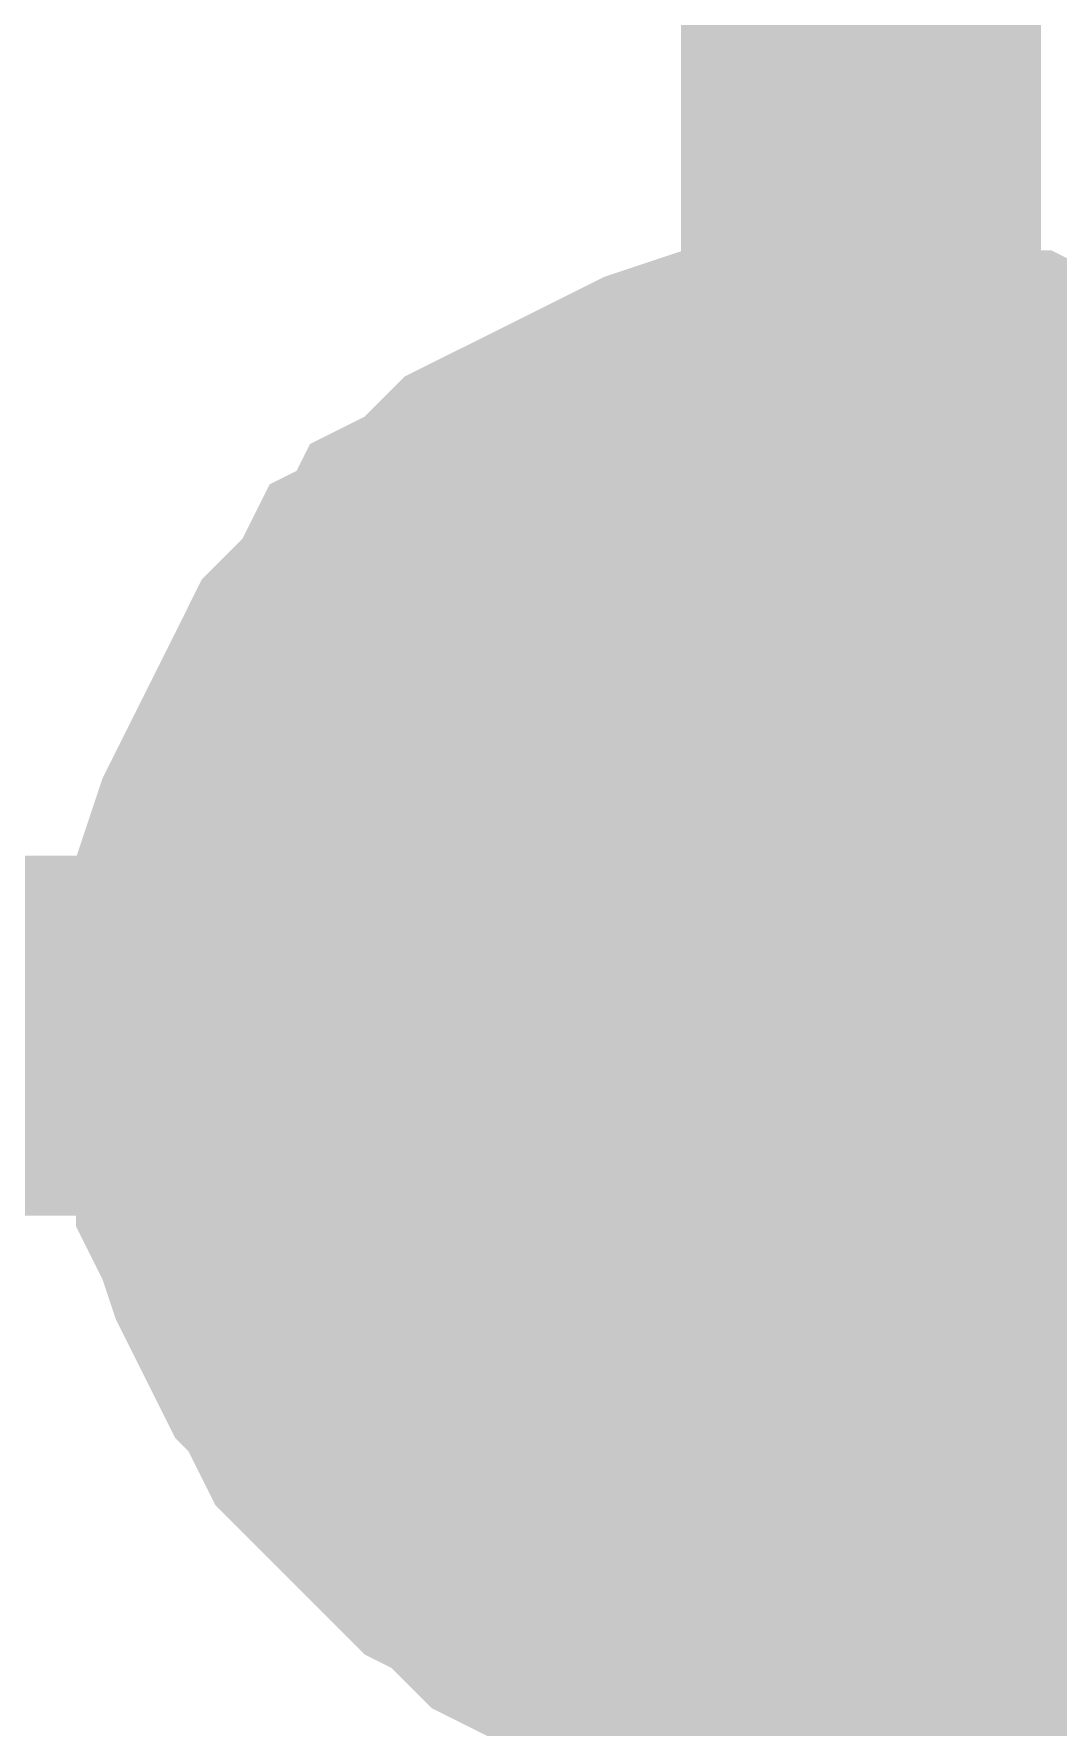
# Model space of a CAD drawing. Header units: inches. Extents: x 0 to 420, y 0 to 297.
# Drawn here: x 140.842 to 141.695, y 168.413 to 169.824 of the extents above; entities that cross this region are included whole.
import ezdxf

# ---------------------------------------------------------------- set-up
doc = ezdxf.new("R2010")
doc.units = ezdxf.units.IN
doc.layers.add('Sheet', color=255, linetype='Continuous')

msp = doc.modelspace()

# ---------------------------------------------------------------- linework, layer by layer
at = {"layer": 'Sheet'}
for points, const_width in [([(141.5305, 168.9893), (141.5305, 168.9893), (141.5305, 189.994), (141.5305, 196.4914)], 0.2997), ([(141.0154, 168.9893), (141.0154, 169.0117), (141.0154, 169.0453), (141.0266, 169.0677), (141.0266, 169.0901), (141.0266, 169.1126), (141.0378, 169.1462), (141.049, 169.1686), (141.0602, 169.191), (141.0714, 169.2134), (141.0826, 169.2358), (141.0938, 169.2582), (141.1049, 169.2806), (141.1161, 169.2918), (141.1385, 169.3142), (141.1497, 169.3366), (141.1721, 169.3478), (141.1833, 169.3702), (141.2057, 169.3814), (141.2281, 169.4038), (141.2393, 169.415), (141.2617, 169.4262), (141.2841, 169.4374), (141.3065, 169.4486), (141.3289, 169.4598), (141.3513, 169.471), (141.3737, 169.4822), (141.4073, 169.4934), (141.4297, 169.4934), (141.4521, 169.4934), (141.4745, 169.5046), (141.5081, 169.5046), (141.5305, 169.5046)], 0.2997), ([(141.0154, 168.9893), (141.0154, 169.0117), (141.0154, 169.0453), (141.0266, 169.0677), (141.0266, 169.0901), (141.0266, 169.1126), (141.0378, 169.1462), (141.049, 169.1686), (141.0602, 169.191), (141.0714, 169.2134), (141.0826, 169.2358), (141.0938, 169.2582), (141.1049, 169.2806), (141.1161, 169.2918), (141.1385, 169.3142), (141.1497, 169.3366), (141.1721, 169.3478), (141.1833, 169.3702), (141.2057, 169.3814), (141.2281, 169.4038), (141.2393, 169.415), (141.2617, 169.4262), (141.2841, 169.4374), (141.3065, 169.4486), (141.3289, 169.4598), (141.3513, 169.471), (141.3737, 169.4822), (141.4073, 169.4934), (141.4297, 169.4934), (141.4521, 169.4934), (141.4745, 169.5046), (141.5081, 169.5046), (141.5305, 169.5046)], 0.2997), ([(141.0154, 168.9893), (141.0154, 169.0117), (141.0154, 169.0453), (141.0266, 169.0677), (141.0266, 169.0901), (141.0266, 169.1126), (141.0378, 169.1462), (141.049, 169.1686), (141.0602, 169.191), (141.0714, 169.2134), (141.0826, 169.2358), (141.0938, 169.2582), (141.1049, 169.2806), (141.1161, 169.2918), (141.1385, 169.3142), (141.1497, 169.3366), (141.1721, 169.3478), (141.1833, 169.3702), (141.2057, 169.3814), (141.2281, 169.4038), (141.2393, 169.415), (141.2617, 169.4262), (141.2841, 169.4374), (141.3065, 169.4486), (141.3289, 169.4598), (141.3513, 169.471), (141.3737, 169.4822), (141.4073, 169.4934), (141.4297, 169.4934), (141.4521, 169.4934), (141.4745, 169.5046), (141.5081, 169.5046), (141.5305, 169.5046)], 0.2997), ([(141.0154, 168.9893), (141.0154, 169.0117), (141.0154, 169.0453), (141.0266, 169.0677), (141.0266, 169.0901), (141.0266, 169.1126), (141.0378, 169.1462), (141.049, 169.1686), (141.0602, 169.191), (141.0714, 169.2134), (141.0826, 169.2358), (141.0938, 169.2582), (141.1049, 169.2806), (141.1161, 169.2918), (141.1385, 169.3142), (141.1497, 169.3366), (141.1721, 169.3478), (141.1833, 169.3702), (141.2057, 169.3814), (141.2281, 169.4038), (141.2393, 169.415), (141.2617, 169.4262), (141.2841, 169.4374), (141.3065, 169.4486), (141.3289, 169.4598), (141.3513, 169.471), (141.3737, 169.4822), (141.4073, 169.4934), (141.4297, 169.4934), (141.4521, 169.4934), (141.4745, 169.5046), (141.5081, 169.5046), (141.5305, 169.5046)], 0.2997), ([(141.0154, 168.9893), (141.0154, 169.0117), (141.0154, 169.0453), (141.0266, 169.0677), (141.0266, 169.0901), (141.0266, 169.1126), (141.0378, 169.1462), (141.049, 169.1686), (141.0602, 169.191), (141.0714, 169.2134), (141.0826, 169.2358), (141.0938, 169.2582), (141.1049, 169.2806), (141.1161, 169.2918), (141.1385, 169.3142), (141.1497, 169.3366), (141.1721, 169.3478), (141.1833, 169.3702), (141.2057, 169.3814), (141.2281, 169.4038), (141.2393, 169.415), (141.2617, 169.4262), (141.2841, 169.4374), (141.3065, 169.4486), (141.3289, 169.4598), (141.3513, 169.471), (141.3737, 169.4822), (141.4073, 169.4934), (141.4297, 169.4934), (141.4521, 169.4934), (141.4745, 169.5046), (141.5081, 169.5046), (141.5305, 169.5046)], 0.2997), ([(141.0154, 168.9893), (141.0154, 169.0117), (141.0154, 169.0453), (141.0266, 169.0677), (141.0266, 169.0901), (141.0266, 169.1126), (141.0378, 169.1462), (141.049, 169.1686), (141.0602, 169.191), (141.0714, 169.2134), (141.0826, 169.2358), (141.0938, 169.2582), (141.1049, 169.2806), (141.1161, 169.2918), (141.1385, 169.3142), (141.1497, 169.3366), (141.1721, 169.3478), (141.1833, 169.3702), (141.2057, 169.3814), (141.2281, 169.4038), (141.2393, 169.415), (141.2617, 169.4262), (141.2841, 169.4374), (141.3065, 169.4486), (141.3289, 169.4598), (141.3513, 169.471), (141.3737, 169.4822), (141.4073, 169.4934), (141.4297, 169.4934), (141.4521, 169.4934), (141.4745, 169.5046), (141.5081, 169.5046), (141.5305, 169.5046)], 0.2997), ([(141.0154, 168.9893), (141.0154, 169.0117), (141.0154, 169.0453), (141.0266, 169.0677), (141.0266, 169.0901), (141.0266, 169.1126), (141.0378, 169.1462), (141.049, 169.1686), (141.0602, 169.191), (141.0714, 169.2134), (141.0826, 169.2358), (141.0938, 169.2582), (141.1049, 169.2806), (141.1161, 169.2918), (141.1385, 169.3142), (141.1497, 169.3366), (141.1721, 169.3478), (141.1833, 169.3702), (141.2057, 169.3814), (141.2281, 169.4038), (141.2393, 169.415), (141.2617, 169.4262), (141.2841, 169.4374), (141.3065, 169.4486), (141.3289, 169.4598), (141.3513, 169.471), (141.3737, 169.4822), (141.4073, 169.4934), (141.4297, 169.4934), (141.4521, 169.4934), (141.4745, 169.5046), (141.5081, 169.5046), (141.5305, 169.5046)], 0.2997), ([(141.0154, 168.9893), (141.0154, 169.0117), (141.0154, 169.0453), (141.0266, 169.0677), (141.0266, 169.0901), (141.0266, 169.1126), (141.0378, 169.1462), (141.049, 169.1686), (141.0602, 169.191), (141.0714, 169.2134), (141.0826, 169.2358), (141.0938, 169.2582), (141.1049, 169.2806), (141.1161, 169.2918), (141.1385, 169.3142), (141.1497, 169.3366), (141.1721, 169.3478), (141.1833, 169.3702), (141.2057, 169.3814), (141.2281, 169.4038), (141.2393, 169.415), (141.2617, 169.4262), (141.2841, 169.4374), (141.3065, 169.4486), (141.3289, 169.4598), (141.3513, 169.471), (141.3737, 169.4822), (141.4073, 169.4934), (141.4297, 169.4934), (141.4521, 169.4934), (141.4745, 169.5046), (141.5081, 169.5046), (141.5305, 169.5046)], 0.2997), ([(141.0154, 168.9893), (141.0154, 169.0117), (141.0154, 169.0453), (141.0266, 169.0677), (141.0266, 169.0901), (141.0266, 169.1126), (141.0378, 169.1462), (141.049, 169.1686), (141.0602, 169.191), (141.0714, 169.2134), (141.0826, 169.2358), (141.0938, 169.2582), (141.1049, 169.2806), (141.1161, 169.2918), (141.1385, 169.3142), (141.1497, 169.3366), (141.1721, 169.3478), (141.1833, 169.3702), (141.2057, 169.3814), (141.2281, 169.4038), (141.2393, 169.415), (141.2617, 169.4262), (141.2841, 169.4374), (141.3065, 169.4486), (141.3289, 169.4598), (141.3513, 169.471), (141.3737, 169.4822), (141.4073, 169.4934), (141.4297, 169.4934), (141.4521, 169.4934), (141.4745, 169.5046), (141.5081, 169.5046), (141.5305, 169.5046)], 0.2997), ([(141.0154, 168.9893), (141.0154, 169.0117), (141.0154, 169.0453), (141.0266, 169.0677), (141.0266, 169.0901), (141.0266, 169.1126), (141.0378, 169.1462), (141.049, 169.1686), (141.0602, 169.191), (141.0714, 169.2134), (141.0826, 169.2358), (141.0938, 169.2582), (141.1049, 169.2806), (141.1161, 169.2918), (141.1385, 169.3142), (141.1497, 169.3366), (141.1721, 169.3478), (141.1833, 169.3702), (141.2057, 169.3814), (141.2281, 169.4038), (141.2393, 169.415), (141.2617, 169.4262), (141.2841, 169.4374), (141.3065, 169.4486), (141.3289, 169.4598), (141.3513, 169.471), (141.3737, 169.4822), (141.4073, 169.4934), (141.4297, 169.4934), (141.4521, 169.4934), (141.4745, 169.5046), (141.5081, 169.5046), (141.5305, 169.5046)], 0.2997), ([(141.0154, 168.9893), (141.0154, 169.0117), (141.0154, 169.0453), (141.0266, 169.0677), (141.0266, 169.0901), (141.0266, 169.1126), (141.0378, 169.1462), (141.049, 169.1686), (141.0602, 169.191), (141.0714, 169.2134), (141.0826, 169.2358), (141.0938, 169.2582), (141.1049, 169.2806), (141.1161, 169.2918), (141.1385, 169.3142), (141.1497, 169.3366), (141.1721, 169.3478), (141.1833, 169.3702), (141.2057, 169.3814), (141.2281, 169.4038), (141.2393, 169.415), (141.2617, 169.4262), (141.2841, 169.4374), (141.3065, 169.4486), (141.3289, 169.4598), (141.3513, 169.471), (141.3737, 169.4822), (141.4073, 169.4934), (141.4297, 169.4934), (141.4521, 169.4934), (141.4745, 169.5046), (141.5081, 169.5046), (141.5305, 169.5046)], 0.2997), ([(141.5305, 169.5046), (141.5305, 169.5046)], 0.2997), ([(141.5305, 169.5046), (141.5529, 169.5046), (141.5865, 169.5046), (141.6089, 169.4934), (141.6313, 169.4934), (141.6537, 169.4934), (141.6761, 169.4822), (141.7097, 169.471), (141.7321, 169.4598), (141.7545, 169.4486), (141.7769, 169.4374), (141.7881, 169.4262), (141.8105, 169.415), (141.8329, 169.4038), (141.8553, 169.3814)], 0.2997), ([(141.5305, 169.5046), (141.5305, 169.5046)], 0.2997), ([(141.5305, 169.5046), (141.5529, 169.5046), (141.5865, 169.5046), (141.6089, 169.4934), (141.6313, 169.4934), (141.6537, 169.4934), (141.6761, 169.4822), (141.7097, 169.471), (141.7321, 169.4598), (141.7545, 169.4486), (141.7769, 169.4374), (141.7881, 169.4262), (141.8105, 169.415), (141.8329, 169.4038), (141.8553, 169.3814)], 0.2997), ([(141.5305, 169.5046), (141.5305, 169.5046)], 0.2997), ([(141.5305, 169.5046), (141.5529, 169.5046), (141.5865, 169.5046), (141.6089, 169.4934), (141.6313, 169.4934), (141.6537, 169.4934), (141.6761, 169.4822), (141.7097, 169.471), (141.7321, 169.4598), (141.7545, 169.4486), (141.7769, 169.4374), (141.7881, 169.4262), (141.8105, 169.415), (141.8329, 169.4038), (141.8553, 169.3814)], 0.2997), ([(141.5305, 169.5046), (141.5305, 169.5046)], 0.2997), ([(141.5305, 169.5046), (141.5529, 169.5046), (141.5865, 169.5046), (141.6089, 169.4934), (141.6313, 169.4934), (141.6537, 169.4934), (141.6761, 169.4822), (141.7097, 169.471), (141.7321, 169.4598), (141.7545, 169.4486), (141.7769, 169.4374), (141.7881, 169.4262), (141.8105, 169.415), (141.8329, 169.4038), (141.8553, 169.3814)], 0.2997), ([(141.5305, 169.5046), (141.5305, 169.5046)], 0.2997), ([(141.5305, 169.5046), (141.5529, 169.5046), (141.5865, 169.5046), (141.6089, 169.4934), (141.6313, 169.4934), (141.6537, 169.4934), (141.6761, 169.4822), (141.7097, 169.471), (141.7321, 169.4598), (141.7545, 169.4486), (141.7769, 169.4374), (141.7881, 169.4262), (141.8105, 169.415), (141.8329, 169.4038), (141.8553, 169.3814)], 0.2997), ([(141.5305, 169.5046), (141.5305, 169.5046)], 0.2997), ([(141.5305, 169.5046), (141.5529, 169.5046), (141.5865, 169.5046), (141.6089, 169.4934), (141.6313, 169.4934), (141.6537, 169.4934), (141.6761, 169.4822), (141.7097, 169.471), (141.7321, 169.4598), (141.7545, 169.4486), (141.7769, 169.4374), (141.7881, 169.4262), (141.8105, 169.415), (141.8329, 169.4038), (141.8553, 169.3814)], 0.2997), ([(141.5305, 169.5046), (141.5305, 169.5046)], 0.2997), ([(141.5305, 169.5046), (141.5529, 169.5046), (141.5865, 169.5046), (141.6089, 169.4934), (141.6313, 169.4934), (141.6537, 169.4934), (141.6761, 169.4822), (141.7097, 169.471), (141.7321, 169.4598), (141.7545, 169.4486), (141.7769, 169.4374), (141.7881, 169.4262), (141.8105, 169.415), (141.8329, 169.4038), (141.8553, 169.3814)], 0.2997), ([(141.5305, 169.5046), (141.5305, 169.5046)], 0.2997), ([(141.5305, 169.5046), (141.5529, 169.5046), (141.5865, 169.5046), (141.6089, 169.4934), (141.6313, 169.4934), (141.6537, 169.4934), (141.6761, 169.4822), (141.7097, 169.471), (141.7321, 169.4598), (141.7545, 169.4486), (141.7769, 169.4374), (141.7881, 169.4262), (141.8105, 169.415), (141.8329, 169.4038), (141.8553, 169.3814)], 0.2997), ([(141.5305, 169.5046), (141.5305, 169.5046)], 0.2997), ([(141.5305, 169.5046), (141.5529, 169.5046), (141.5865, 169.5046), (141.6089, 169.4934), (141.6313, 169.4934), (141.6537, 169.4934), (141.6761, 169.4822), (141.7097, 169.471), (141.7321, 169.4598), (141.7545, 169.4486), (141.7769, 169.4374), (141.7881, 169.4262), (141.8105, 169.415), (141.8329, 169.4038), (141.8553, 169.3814)], 0.2997), ([(141.5305, 169.5046), (141.5305, 169.5046)], 0.2997), ([(141.5305, 169.5046), (141.5529, 169.5046), (141.5865, 169.5046), (141.6089, 169.4934), (141.6313, 169.4934), (141.6537, 169.4934), (141.6761, 169.4822), (141.7097, 169.471), (141.7321, 169.4598), (141.7545, 169.4486), (141.7769, 169.4374), (141.7881, 169.4262), (141.8105, 169.415), (141.8329, 169.4038), (141.8553, 169.3814)], 0.2997), ([(141.5305, 169.5046), (141.5305, 169.5046)], 0.2997), ([(141.5305, 169.5046), (141.5529, 169.5046), (141.5865, 169.5046), (141.6089, 169.4934), (141.6313, 169.4934), (141.6537, 169.4934), (141.6761, 169.4822), (141.7097, 169.471), (141.7321, 169.4598), (141.7545, 169.4486), (141.7769, 169.4374), (141.7881, 169.4262), (141.8105, 169.415), (141.8329, 169.4038), (141.8553, 169.3814)], 0.2997), ([(141.0154, 168.9893), (141.0154, 169.0117), (141.0154, 169.0453), (141.0266, 169.0677), (141.0266, 169.0901), (141.0266, 169.1126), (141.0378, 169.1462), (141.049, 169.1686), (141.0602, 169.191), (141.0714, 169.2134), (141.0826, 169.2358), (141.0938, 169.2582), (141.1049, 169.2806), (141.1161, 169.2918), (141.1385, 169.3142), (141.1497, 169.3366), (141.1721, 169.3478), (141.1833, 169.3702), (141.2057, 169.3814), (141.2281, 169.4038), (141.2393, 169.415), (141.2617, 169.4262), (141.2841, 169.4374), (141.3065, 169.4486), (141.3289, 169.4598), (141.3513, 169.471), (141.3737, 169.4822), (141.4073, 169.4934), (141.4297, 169.4934), (141.4521, 169.4934), (141.4745, 169.5046), (141.5081, 169.5046), (141.5305, 169.5046)], 0.0991), ([(141.0154, 168.9893), (141.0154, 169.0117), (141.0154, 169.0453), (141.0266, 169.0677), (141.0266, 169.0901), (141.0266, 169.1126), (141.0378, 169.1462), (141.049, 169.1686), (141.0602, 169.191), (141.0714, 169.2134), (141.0826, 169.2358), (141.0938, 169.2582), (141.1049, 169.2806), (141.1161, 169.2918), (141.1385, 169.3142), (141.1497, 169.3366), (141.1721, 169.3478), (141.1833, 169.3702), (141.2057, 169.3814), (141.2281, 169.4038), (141.2393, 169.415), (141.2617, 169.4262), (141.2841, 169.4374), (141.3065, 169.4486), (141.3289, 169.4598), (141.3513, 169.471), (141.3737, 169.4822), (141.4073, 169.4934), (141.4297, 169.4934), (141.4521, 169.4934), (141.4745, 169.5046), (141.5081, 169.5046), (141.5305, 169.5046)], 0.0991), ([(141.0154, 168.9893), (141.0154, 169.0117), (141.0154, 169.0453), (141.0266, 169.0677), (141.0266, 169.0901), (141.0266, 169.1126), (141.0378, 169.1462), (141.049, 169.1686), (141.0602, 169.191), (141.0714, 169.2134), (141.0826, 169.2358), (141.0938, 169.2582), (141.1049, 169.2806), (141.1161, 169.2918), (141.1385, 169.3142), (141.1497, 169.3366), (141.1721, 169.3478), (141.1833, 169.3702), (141.2057, 169.3814), (141.2281, 169.4038), (141.2393, 169.415), (141.2617, 169.4262), (141.2841, 169.4374), (141.3065, 169.4486), (141.3289, 169.4598), (141.3513, 169.471), (141.3737, 169.4822), (141.4073, 169.4934), (141.4297, 169.4934), (141.4521, 169.4934), (141.4745, 169.5046), (141.5081, 169.5046), (141.5305, 169.5046)], 0.0991), ([(141.0154, 168.9893), (141.0154, 169.0117), (141.0154, 169.0453), (141.0266, 169.0677), (141.0266, 169.0901), (141.0266, 169.1126), (141.0378, 169.1462), (141.049, 169.1686), (141.0602, 169.191), (141.0714, 169.2134), (141.0826, 169.2358), (141.0938, 169.2582), (141.1049, 169.2806), (141.1161, 169.2918), (141.1385, 169.3142), (141.1497, 169.3366), (141.1721, 169.3478), (141.1833, 169.3702), (141.2057, 169.3814), (141.2281, 169.4038), (141.2393, 169.415), (141.2617, 169.4262), (141.2841, 169.4374), (141.3065, 169.4486), (141.3289, 169.4598), (141.3513, 169.471), (141.3737, 169.4822), (141.4073, 169.4934), (141.4297, 169.4934), (141.4521, 169.4934), (141.4745, 169.5046), (141.5081, 169.5046), (141.5305, 169.5046)], 0.0991), ([(141.0154, 168.9893), (141.0154, 169.0117), (141.0154, 169.0453), (141.0266, 169.0677), (141.0266, 169.0901), (141.0266, 169.1126), (141.0378, 169.1462), (141.049, 169.1686), (141.0602, 169.191), (141.0714, 169.2134), (141.0826, 169.2358), (141.0938, 169.2582), (141.1049, 169.2806), (141.1161, 169.2918), (141.1385, 169.3142), (141.1497, 169.3366), (141.1721, 169.3478), (141.1833, 169.3702), (141.2057, 169.3814), (141.2281, 169.4038), (141.2393, 169.415), (141.2617, 169.4262), (141.2841, 169.4374), (141.3065, 169.4486), (141.3289, 169.4598), (141.3513, 169.471), (141.3737, 169.4822), (141.4073, 169.4934), (141.4297, 169.4934), (141.4521, 169.4934), (141.4745, 169.5046), (141.5081, 169.5046), (141.5305, 169.5046)], 0.0991), ([(141.0154, 168.9893), (141.0154, 169.0117), (141.0154, 169.0453), (141.0266, 169.0677), (141.0266, 169.0901), (141.0266, 169.1126), (141.0378, 169.1462), (141.049, 169.1686), (141.0602, 169.191), (141.0714, 169.2134), (141.0826, 169.2358), (141.0938, 169.2582), (141.1049, 169.2806), (141.1161, 169.2918), (141.1385, 169.3142), (141.1497, 169.3366), (141.1721, 169.3478), (141.1833, 169.3702), (141.2057, 169.3814), (141.2281, 169.4038), (141.2393, 169.415), (141.2617, 169.4262), (141.2841, 169.4374), (141.3065, 169.4486), (141.3289, 169.4598), (141.3513, 169.471), (141.3737, 169.4822), (141.4073, 169.4934), (141.4297, 169.4934), (141.4521, 169.4934), (141.4745, 169.5046), (141.5081, 169.5046), (141.5305, 169.5046)], 0.0991), ([(141.0154, 168.9893), (141.0154, 169.0117), (141.0154, 169.0453), (141.0266, 169.0677), (141.0266, 169.0901), (141.0266, 169.1126), (141.0378, 169.1462), (141.049, 169.1686), (141.0602, 169.191), (141.0714, 169.2134), (141.0826, 169.2358), (141.0938, 169.2582), (141.1049, 169.2806), (141.1161, 169.2918), (141.1385, 169.3142), (141.1497, 169.3366), (141.1721, 169.3478), (141.1833, 169.3702), (141.2057, 169.3814), (141.2281, 169.4038), (141.2393, 169.415), (141.2617, 169.4262), (141.2841, 169.4374), (141.3065, 169.4486), (141.3289, 169.4598), (141.3513, 169.471), (141.3737, 169.4822), (141.4073, 169.4934), (141.4297, 169.4934), (141.4521, 169.4934), (141.4745, 169.5046), (141.5081, 169.5046), (141.5305, 169.5046)], 0.0991), ([(141.0154, 168.9893), (141.0154, 169.0117), (141.0154, 169.0453), (141.0266, 169.0677), (141.0266, 169.0901), (141.0266, 169.1126), (141.0378, 169.1462), (141.049, 169.1686), (141.0602, 169.191), (141.0714, 169.2134), (141.0826, 169.2358), (141.0938, 169.2582), (141.1049, 169.2806), (141.1161, 169.2918), (141.1385, 169.3142), (141.1497, 169.3366), (141.1721, 169.3478), (141.1833, 169.3702), (141.2057, 169.3814), (141.2281, 169.4038), (141.2393, 169.415), (141.2617, 169.4262), (141.2841, 169.4374), (141.3065, 169.4486), (141.3289, 169.4598), (141.3513, 169.471), (141.3737, 169.4822), (141.4073, 169.4934), (141.4297, 169.4934), (141.4521, 169.4934), (141.4745, 169.5046), (141.5081, 169.5046), (141.5305, 169.5046)], 0.0991), ([(141.0154, 168.9893), (141.0154, 169.0117), (141.0154, 169.0453), (141.0266, 169.0677), (141.0266, 169.0901), (141.0266, 169.1126), (141.0378, 169.1462), (141.049, 169.1686), (141.0602, 169.191), (141.0714, 169.2134), (141.0826, 169.2358), (141.0938, 169.2582), (141.1049, 169.2806), (141.1161, 169.2918), (141.1385, 169.3142), (141.1497, 169.3366), (141.1721, 169.3478), (141.1833, 169.3702), (141.2057, 169.3814), (141.2281, 169.4038), (141.2393, 169.415), (141.2617, 169.4262), (141.2841, 169.4374), (141.3065, 169.4486), (141.3289, 169.4598), (141.3513, 169.471), (141.3737, 169.4822), (141.4073, 169.4934), (141.4297, 169.4934), (141.4521, 169.4934), (141.4745, 169.5046), (141.5081, 169.5046), (141.5305, 169.5046)], 0.0991), ([(141.0154, 168.9893), (141.0154, 169.0117), (141.0154, 169.0453), (141.0266, 169.0677), (141.0266, 169.0901), (141.0266, 169.1126), (141.0378, 169.1462), (141.049, 169.1686), (141.0602, 169.191), (141.0714, 169.2134), (141.0826, 169.2358), (141.0938, 169.2582), (141.1049, 169.2806), (141.1161, 169.2918), (141.1385, 169.3142), (141.1497, 169.3366), (141.1721, 169.3478), (141.1833, 169.3702), (141.2057, 169.3814), (141.2281, 169.4038), (141.2393, 169.415), (141.2617, 169.4262), (141.2841, 169.4374), (141.3065, 169.4486), (141.3289, 169.4598), (141.3513, 169.471), (141.3737, 169.4822), (141.4073, 169.4934), (141.4297, 169.4934), (141.4521, 169.4934), (141.4745, 169.5046), (141.5081, 169.5046), (141.5305, 169.5046)], 0.0991), ([(141.0154, 168.9893), (141.0154, 169.0117), (141.0154, 169.0453), (141.0266, 169.0677), (141.0266, 169.0901), (141.0266, 169.1126), (141.0378, 169.1462), (141.049, 169.1686), (141.0602, 169.191), (141.0714, 169.2134), (141.0826, 169.2358), (141.0938, 169.2582), (141.1049, 169.2806), (141.1161, 169.2918), (141.1385, 169.3142), (141.1497, 169.3366), (141.1721, 169.3478), (141.1833, 169.3702), (141.2057, 169.3814), (141.2281, 169.4038), (141.2393, 169.415), (141.2617, 169.4262), (141.2841, 169.4374), (141.3065, 169.4486), (141.3289, 169.4598), (141.3513, 169.471), (141.3737, 169.4822), (141.4073, 169.4934), (141.4297, 169.4934), (141.4521, 169.4934), (141.4745, 169.5046), (141.5081, 169.5046), (141.5305, 169.5046)], 0.0991), ([(141.5305, 169.5046), (141.5305, 169.5046)], 0.0991), ([(141.5305, 169.5046), (141.5529, 169.5046), (141.5865, 169.5046), (141.6089, 169.4934), (141.6313, 169.4934), (141.6537, 169.4934), (141.6761, 169.4822), (141.7097, 169.471), (141.7321, 169.4598), (141.7545, 169.4486)], 0.0991), ([(141.5305, 169.5046), (141.5305, 169.5046)], 0.0991), ([(141.5305, 169.5046), (141.5529, 169.5046), (141.5865, 169.5046), (141.6089, 169.4934), (141.6313, 169.4934), (141.6537, 169.4934), (141.6761, 169.4822), (141.7097, 169.471), (141.7321, 169.4598), (141.7545, 169.4486)], 0.0991), ([(141.5305, 169.5046), (141.5305, 169.5046)], 0.0991), ([(141.5305, 169.5046), (141.5529, 169.5046), (141.5865, 169.5046), (141.6089, 169.4934), (141.6313, 169.4934), (141.6537, 169.4934), (141.6761, 169.4822), (141.7097, 169.471), (141.7321, 169.4598), (141.7545, 169.4486)], 0.0991), ([(141.5305, 169.5046), (141.5305, 169.5046)], 0.0991), ([(141.5305, 169.5046), (141.5529, 169.5046), (141.5865, 169.5046), (141.6089, 169.4934), (141.6313, 169.4934), (141.6537, 169.4934), (141.6761, 169.4822), (141.7097, 169.471), (141.7321, 169.4598), (141.7545, 169.4486)], 0.0991), ([(141.5305, 169.5046), (141.5305, 169.5046)], 0.0991), ([(141.5305, 169.5046), (141.5529, 169.5046), (141.5865, 169.5046), (141.6089, 169.4934), (141.6313, 169.4934), (141.6537, 169.4934), (141.6761, 169.4822), (141.7097, 169.471), (141.7321, 169.4598), (141.7545, 169.4486)], 0.0991), ([(141.5305, 169.5046), (141.5305, 169.5046)], 0.0991), ([(141.5305, 169.5046), (141.5529, 169.5046), (141.5865, 169.5046), (141.6089, 169.4934), (141.6313, 169.4934), (141.6537, 169.4934), (141.6761, 169.4822), (141.7097, 169.471), (141.7321, 169.4598), (141.7545, 169.4486)], 0.0991), ([(141.5305, 169.5046), (141.5305, 169.5046)], 0.0991), ([(141.5305, 169.5046), (141.5529, 169.5046), (141.5865, 169.5046), (141.6089, 169.4934), (141.6313, 169.4934), (141.6537, 169.4934), (141.6761, 169.4822), (141.7097, 169.471), (141.7321, 169.4598), (141.7545, 169.4486)], 0.0991), ([(141.5305, 169.5046), (141.5305, 169.5046)], 0.0991), ([(141.5305, 169.5046), (141.5529, 169.5046), (141.5865, 169.5046), (141.6089, 169.4934), (141.6313, 169.4934), (141.6537, 169.4934), (141.6761, 169.4822), (141.7097, 169.471), (141.7321, 169.4598), (141.7545, 169.4486)], 0.0991), ([(141.5305, 169.5046), (141.5305, 169.5046)], 0.0991), ([(141.5305, 169.5046), (141.5529, 169.5046), (141.5865, 169.5046), (141.6089, 169.4934), (141.6313, 169.4934), (141.6537, 169.4934), (141.6761, 169.4822), (141.7097, 169.471), (141.7321, 169.4598), (141.7545, 169.4486)], 0.0991), ([(141.5305, 169.5046), (141.5305, 169.5046)], 0.0991), ([(141.5305, 169.5046), (141.5529, 169.5046), (141.5865, 169.5046), (141.6089, 169.4934), (141.6313, 169.4934), (141.6537, 169.4934), (141.6761, 169.4822), (141.7097, 169.471), (141.7321, 169.4598), (141.7545, 169.4486)], 0.0991), ([(141.5305, 169.5046), (141.5305, 169.5046)], 0.0991), ([(141.5305, 169.5046), (141.5529, 169.5046), (141.5865, 169.5046), (141.6089, 169.4934), (141.6313, 169.4934), (141.6537, 169.4934), (141.6761, 169.4822), (141.7097, 169.471), (141.7321, 169.4598), (141.7545, 169.4486)], 0.0991), ([(136.5246, 168.9893), (141.5305, 168.9893)], 0.2997), ([(141.5305, 168.4852), (141.5081, 168.4852), (141.4745, 168.4852), (141.4521, 168.4964), (141.4297, 168.4964), (141.4073, 168.4964), (141.3737, 168.5076), (141.3513, 168.5188), (141.3289, 168.53), (141.3065, 168.53), (141.2841, 168.5412), (141.2617, 168.5524), (141.2393, 168.5748), (141.2281, 168.586), (141.2057, 168.5972), (141.1833, 168.6196), (141.1721, 168.6308), (141.1497, 168.6533), (141.1385, 168.6645), (141.1161, 168.6869), (141.1049, 168.7093), (141.0938, 168.7317), (141.0826, 168.7429), (141.0714, 168.7653), (141.0602, 168.7877), (141.049, 168.8101), (141.0378, 168.8437), (141.0266, 168.8661), (141.0266, 168.8885), (141.0266, 168.9109), (141.0154, 168.9333), (141.0154, 168.9669), (141.0154, 168.9893)], 0.2997), ([(141.0154, 168.9893), (141.0154, 168.9893)], 0.2997), ([(141.5305, 168.4852), (141.5081, 168.4852), (141.4745, 168.4852), (141.4521, 168.4964), (141.4297, 168.4964), (141.4073, 168.4964), (141.3737, 168.5076), (141.3513, 168.5188), (141.3289, 168.53), (141.3065, 168.53), (141.2841, 168.5412), (141.2617, 168.5524), (141.2393, 168.5748), (141.2281, 168.586), (141.2057, 168.5972), (141.1833, 168.6196), (141.1721, 168.6308), (141.1497, 168.6533), (141.1385, 168.6645), (141.1161, 168.6869), (141.1049, 168.7093), (141.0938, 168.7317), (141.0826, 168.7429), (141.0714, 168.7653), (141.0602, 168.7877), (141.049, 168.8101), (141.0378, 168.8437), (141.0266, 168.8661), (141.0266, 168.8885), (141.0266, 168.9109), (141.0154, 168.9333), (141.0154, 168.9669), (141.0154, 168.9893)], 0.2997), ([(141.0154, 168.9893), (141.0154, 168.9893)], 0.2997), ([(141.5305, 168.4852), (141.5081, 168.4852), (141.4745, 168.4852), (141.4521, 168.4964), (141.4297, 168.4964), (141.4073, 168.4964), (141.3737, 168.5076), (141.3513, 168.5188), (141.3289, 168.53), (141.3065, 168.53), (141.2841, 168.5412), (141.2617, 168.5524), (141.2393, 168.5748), (141.2281, 168.586), (141.2057, 168.5972), (141.1833, 168.6196), (141.1721, 168.6308), (141.1497, 168.6533), (141.1385, 168.6645), (141.1161, 168.6869), (141.1049, 168.7093), (141.0938, 168.7317), (141.0826, 168.7429), (141.0714, 168.7653), (141.0602, 168.7877), (141.049, 168.8101), (141.0378, 168.8437), (141.0266, 168.8661), (141.0266, 168.8885), (141.0266, 168.9109), (141.0154, 168.9333), (141.0154, 168.9669), (141.0154, 168.9893)], 0.2997), ([(141.0154, 168.9893), (141.0154, 168.9893)], 0.2997), ([(141.5305, 168.4852), (141.5081, 168.4852), (141.4745, 168.4852), (141.4521, 168.4964), (141.4297, 168.4964), (141.4073, 168.4964), (141.3737, 168.5076), (141.3513, 168.5188), (141.3289, 168.53), (141.3065, 168.53), (141.2841, 168.5412), (141.2617, 168.5524), (141.2393, 168.5748), (141.2281, 168.586), (141.2057, 168.5972), (141.1833, 168.6196), (141.1721, 168.6308), (141.1497, 168.6533), (141.1385, 168.6645), (141.1161, 168.6869), (141.1049, 168.7093), (141.0938, 168.7317), (141.0826, 168.7429), (141.0714, 168.7653), (141.0602, 168.7877), (141.049, 168.8101), (141.0378, 168.8437), (141.0266, 168.8661), (141.0266, 168.8885), (141.0266, 168.9109), (141.0154, 168.9333), (141.0154, 168.9669), (141.0154, 168.9893)], 0.2997), ([(141.0154, 168.9893), (141.0154, 168.9893)], 0.2997), ([(141.5305, 168.4852), (141.5081, 168.4852), (141.4745, 168.4852), (141.4521, 168.4964), (141.4297, 168.4964), (141.4073, 168.4964), (141.3737, 168.5076), (141.3513, 168.5188), (141.3289, 168.53), (141.3065, 168.53), (141.2841, 168.5412), (141.2617, 168.5524), (141.2393, 168.5748), (141.2281, 168.586), (141.2057, 168.5972), (141.1833, 168.6196), (141.1721, 168.6308), (141.1497, 168.6533), (141.1385, 168.6645), (141.1161, 168.6869), (141.1049, 168.7093), (141.0938, 168.7317), (141.0826, 168.7429), (141.0714, 168.7653), (141.0602, 168.7877), (141.049, 168.8101), (141.0378, 168.8437), (141.0266, 168.8661), (141.0266, 168.8885), (141.0266, 168.9109), (141.0154, 168.9333), (141.0154, 168.9669), (141.0154, 168.9893)], 0.2997), ([(141.0154, 168.9893), (141.0154, 168.9893)], 0.2997), ([(141.5305, 168.4852), (141.5081, 168.4852), (141.4745, 168.4852), (141.4521, 168.4964), (141.4297, 168.4964), (141.4073, 168.4964), (141.3737, 168.5076), (141.3513, 168.5188), (141.3289, 168.53), (141.3065, 168.53), (141.2841, 168.5412), (141.2617, 168.5524), (141.2393, 168.5748), (141.2281, 168.586), (141.2057, 168.5972), (141.1833, 168.6196), (141.1721, 168.6308), (141.1497, 168.6533), (141.1385, 168.6645), (141.1161, 168.6869), (141.1049, 168.7093), (141.0938, 168.7317), (141.0826, 168.7429), (141.0714, 168.7653), (141.0602, 168.7877), (141.049, 168.8101), (141.0378, 168.8437), (141.0266, 168.8661), (141.0266, 168.8885), (141.0266, 168.9109), (141.0154, 168.9333), (141.0154, 168.9669), (141.0154, 168.9893)], 0.2997), ([(141.0154, 168.9893), (141.0154, 168.9893)], 0.2997), ([(141.5305, 168.4852), (141.5081, 168.4852), (141.4745, 168.4852), (141.4521, 168.4964), (141.4297, 168.4964), (141.4073, 168.4964), (141.3737, 168.5076), (141.3513, 168.5188), (141.3289, 168.53), (141.3065, 168.53), (141.2841, 168.5412), (141.2617, 168.5524), (141.2393, 168.5748), (141.2281, 168.586), (141.2057, 168.5972), (141.1833, 168.6196), (141.1721, 168.6308), (141.1497, 168.6533), (141.1385, 168.6645), (141.1161, 168.6869), (141.1049, 168.7093), (141.0938, 168.7317), (141.0826, 168.7429), (141.0714, 168.7653), (141.0602, 168.7877), (141.049, 168.8101), (141.0378, 168.8437), (141.0266, 168.8661), (141.0266, 168.8885), (141.0266, 168.9109), (141.0154, 168.9333), (141.0154, 168.9669), (141.0154, 168.9893)], 0.2997), ([(141.0154, 168.9893), (141.0154, 168.9893)], 0.2997), ([(141.5305, 168.4852), (141.5081, 168.4852), (141.4745, 168.4852), (141.4521, 168.4964), (141.4297, 168.4964), (141.4073, 168.4964), (141.3737, 168.5076), (141.3513, 168.5188), (141.3289, 168.53), (141.3065, 168.53), (141.2841, 168.5412), (141.2617, 168.5524), (141.2393, 168.5748), (141.2281, 168.586), (141.2057, 168.5972), (141.1833, 168.6196), (141.1721, 168.6308), (141.1497, 168.6533), (141.1385, 168.6645), (141.1161, 168.6869), (141.1049, 168.7093), (141.0938, 168.7317), (141.0826, 168.7429), (141.0714, 168.7653), (141.0602, 168.7877), (141.049, 168.8101), (141.0378, 168.8437), (141.0266, 168.8661), (141.0266, 168.8885), (141.0266, 168.9109), (141.0154, 168.9333), (141.0154, 168.9669), (141.0154, 168.9893)], 0.2997), ([(141.0154, 168.9893), (141.0154, 168.9893)], 0.2997), ([(141.5305, 168.4852), (141.5081, 168.4852), (141.4745, 168.4852), (141.4521, 168.4964), (141.4297, 168.4964), (141.4073, 168.4964), (141.3737, 168.5076), (141.3513, 168.5188), (141.3289, 168.53), (141.3065, 168.53), (141.2841, 168.5412), (141.2617, 168.5524), (141.2393, 168.5748), (141.2281, 168.586), (141.2057, 168.5972), (141.1833, 168.6196), (141.1721, 168.6308), (141.1497, 168.6533), (141.1385, 168.6645), (141.1161, 168.6869), (141.1049, 168.7093), (141.0938, 168.7317), (141.0826, 168.7429), (141.0714, 168.7653), (141.0602, 168.7877), (141.049, 168.8101), (141.0378, 168.8437), (141.0266, 168.8661), (141.0266, 168.8885), (141.0266, 168.9109), (141.0154, 168.9333), (141.0154, 168.9669), (141.0154, 168.9893)], 0.2997), ([(141.0154, 168.9893), (141.0154, 168.9893)], 0.2997), ([(141.5305, 168.4852), (141.5081, 168.4852), (141.4745, 168.4852), (141.4521, 168.4964), (141.4297, 168.4964), (141.4073, 168.4964), (141.3737, 168.5076), (141.3513, 168.5188), (141.3289, 168.53), (141.3065, 168.53), (141.2841, 168.5412), (141.2617, 168.5524), (141.2393, 168.5748), (141.2281, 168.586), (141.2057, 168.5972), (141.1833, 168.6196), (141.1721, 168.6308), (141.1497, 168.6533), (141.1385, 168.6645), (141.1161, 168.6869), (141.1049, 168.7093), (141.0938, 168.7317), (141.0826, 168.7429), (141.0714, 168.7653), (141.0602, 168.7877), (141.049, 168.8101), (141.0378, 168.8437), (141.0266, 168.8661), (141.0266, 168.8885), (141.0266, 168.9109), (141.0154, 168.9333), (141.0154, 168.9669), (141.0154, 168.9893)], 0.2997), ([(141.0154, 168.9893), (141.0154, 168.9893)], 0.2997), ([(141.5305, 168.4852), (141.5081, 168.4852), (141.4745, 168.4852), (141.4521, 168.4964), (141.4297, 168.4964), (141.4073, 168.4964), (141.3737, 168.5076), (141.3513, 168.5188), (141.3289, 168.53), (141.3065, 168.53), (141.2841, 168.5412), (141.2617, 168.5524), (141.2393, 168.5748), (141.2281, 168.586), (141.2057, 168.5972), (141.1833, 168.6196), (141.1721, 168.6308), (141.1497, 168.6533), (141.1385, 168.6645), (141.1161, 168.6869), (141.1049, 168.7093), (141.0938, 168.7317), (141.0826, 168.7429), (141.0714, 168.7653), (141.0602, 168.7877), (141.049, 168.8101), (141.0378, 168.8437), (141.0266, 168.8661), (141.0266, 168.8885), (141.0266, 168.9109), (141.0154, 168.9333), (141.0154, 168.9669), (141.0154, 168.9893)], 0.2997), ([(141.0154, 168.9893), (141.0154, 168.9893)], 0.2997), ([(141.5305, 168.9893), (142.5272, 168.9893)], 0.2997), ([(141.5305, 163.993), (141.5305, 168.9893)], 0.2997), ([(141.5305, 168.4852), (141.5081, 168.4852), (141.4745, 168.4852), (141.4521, 168.4964), (141.4297, 168.4964), (141.4073, 168.4964), (141.3737, 168.5076), (141.3513, 168.5188), (141.3289, 168.53), (141.3065, 168.53), (141.2841, 168.5412), (141.2617, 168.5524), (141.2393, 168.5748), (141.2281, 168.586), (141.2057, 168.5972), (141.1833, 168.6196), (141.1721, 168.6308), (141.1497, 168.6533), (141.1385, 168.6645), (141.1161, 168.6869), (141.1049, 168.7093), (141.0938, 168.7317), (141.0826, 168.7429), (141.0714, 168.7653), (141.0602, 168.7877), (141.049, 168.8101), (141.0378, 168.8437), (141.0266, 168.8661), (141.0266, 168.8885), (141.0266, 168.9109), (141.0154, 168.9333), (141.0154, 168.9669), (141.0154, 168.9893)], 0.0991), ([(141.0154, 168.9893), (141.0154, 168.9893)], 0.0991), ([(141.5305, 168.4852), (141.5081, 168.4852), (141.4745, 168.4852), (141.4521, 168.4964), (141.4297, 168.4964), (141.4073, 168.4964), (141.3737, 168.5076), (141.3513, 168.5188), (141.3289, 168.53), (141.3065, 168.53), (141.2841, 168.5412), (141.2617, 168.5524), (141.2393, 168.5748), (141.2281, 168.586), (141.2057, 168.5972), (141.1833, 168.6196), (141.1721, 168.6308), (141.1497, 168.6533), (141.1385, 168.6645), (141.1161, 168.6869), (141.1049, 168.7093), (141.0938, 168.7317), (141.0826, 168.7429), (141.0714, 168.7653), (141.0602, 168.7877), (141.049, 168.8101), (141.0378, 168.8437), (141.0266, 168.8661), (141.0266, 168.8885), (141.0266, 168.9109), (141.0154, 168.9333), (141.0154, 168.9669), (141.0154, 168.9893)], 0.0991), ([(141.0154, 168.9893), (141.0154, 168.9893)], 0.0991), ([(141.5305, 168.4852), (141.5081, 168.4852), (141.4745, 168.4852), (141.4521, 168.4964), (141.4297, 168.4964), (141.4073, 168.4964), (141.3737, 168.5076), (141.3513, 168.5188), (141.3289, 168.53), (141.3065, 168.53), (141.2841, 168.5412), (141.2617, 168.5524), (141.2393, 168.5748), (141.2281, 168.586), (141.2057, 168.5972), (141.1833, 168.6196), (141.1721, 168.6308), (141.1497, 168.6533), (141.1385, 168.6645), (141.1161, 168.6869), (141.1049, 168.7093), (141.0938, 168.7317), (141.0826, 168.7429), (141.0714, 168.7653), (141.0602, 168.7877), (141.049, 168.8101), (141.0378, 168.8437), (141.0266, 168.8661), (141.0266, 168.8885), (141.0266, 168.9109), (141.0154, 168.9333), (141.0154, 168.9669), (141.0154, 168.9893)], 0.0991), ([(141.0154, 168.9893), (141.0154, 168.9893)], 0.0991), ([(141.5305, 168.4852), (141.5081, 168.4852), (141.4745, 168.4852), (141.4521, 168.4964), (141.4297, 168.4964), (141.4073, 168.4964), (141.3737, 168.5076), (141.3513, 168.5188), (141.3289, 168.53), (141.3065, 168.53), (141.2841, 168.5412), (141.2617, 168.5524), (141.2393, 168.5748), (141.2281, 168.586), (141.2057, 168.5972), (141.1833, 168.6196), (141.1721, 168.6308), (141.1497, 168.6533), (141.1385, 168.6645), (141.1161, 168.6869), (141.1049, 168.7093), (141.0938, 168.7317), (141.0826, 168.7429), (141.0714, 168.7653), (141.0602, 168.7877), (141.049, 168.8101), (141.0378, 168.8437), (141.0266, 168.8661), (141.0266, 168.8885), (141.0266, 168.9109), (141.0154, 168.9333), (141.0154, 168.9669), (141.0154, 168.9893)], 0.0991), ([(141.0154, 168.9893), (141.0154, 168.9893)], 0.0991), ([(141.5305, 168.4852), (141.5081, 168.4852), (141.4745, 168.4852), (141.4521, 168.4964), (141.4297, 168.4964), (141.4073, 168.4964), (141.3737, 168.5076), (141.3513, 168.5188), (141.3289, 168.53), (141.3065, 168.53), (141.2841, 168.5412), (141.2617, 168.5524), (141.2393, 168.5748), (141.2281, 168.586), (141.2057, 168.5972), (141.1833, 168.6196), (141.1721, 168.6308), (141.1497, 168.6533), (141.1385, 168.6645), (141.1161, 168.6869), (141.1049, 168.7093), (141.0938, 168.7317), (141.0826, 168.7429), (141.0714, 168.7653), (141.0602, 168.7877), (141.049, 168.8101), (141.0378, 168.8437), (141.0266, 168.8661), (141.0266, 168.8885), (141.0266, 168.9109), (141.0154, 168.9333), (141.0154, 168.9669), (141.0154, 168.9893)], 0.0991), ([(141.0154, 168.9893), (141.0154, 168.9893)], 0.0991), ([(141.5305, 168.4852), (141.5081, 168.4852), (141.4745, 168.4852), (141.4521, 168.4964), (141.4297, 168.4964), (141.4073, 168.4964), (141.3737, 168.5076), (141.3513, 168.5188), (141.3289, 168.53), (141.3065, 168.53), (141.2841, 168.5412), (141.2617, 168.5524), (141.2393, 168.5748), (141.2281, 168.586), (141.2057, 168.5972), (141.1833, 168.6196), (141.1721, 168.6308), (141.1497, 168.6533), (141.1385, 168.6645), (141.1161, 168.6869), (141.1049, 168.7093), (141.0938, 168.7317), (141.0826, 168.7429), (141.0714, 168.7653), (141.0602, 168.7877), (141.049, 168.8101), (141.0378, 168.8437), (141.0266, 168.8661), (141.0266, 168.8885), (141.0266, 168.9109), (141.0154, 168.9333), (141.0154, 168.9669), (141.0154, 168.9893)], 0.0991), ([(141.0154, 168.9893), (141.0154, 168.9893)], 0.0991), ([(141.5305, 168.4852), (141.5081, 168.4852), (141.4745, 168.4852), (141.4521, 168.4964), (141.4297, 168.4964), (141.4073, 168.4964), (141.3737, 168.5076), (141.3513, 168.5188), (141.3289, 168.53), (141.3065, 168.53), (141.2841, 168.5412), (141.2617, 168.5524), (141.2393, 168.5748), (141.2281, 168.586), (141.2057, 168.5972), (141.1833, 168.6196), (141.1721, 168.6308), (141.1497, 168.6533), (141.1385, 168.6645), (141.1161, 168.6869), (141.1049, 168.7093), (141.0938, 168.7317), (141.0826, 168.7429), (141.0714, 168.7653), (141.0602, 168.7877), (141.049, 168.8101), (141.0378, 168.8437), (141.0266, 168.8661), (141.0266, 168.8885), (141.0266, 168.9109), (141.0154, 168.9333), (141.0154, 168.9669), (141.0154, 168.9893)], 0.0991), ([(141.0154, 168.9893), (141.0154, 168.9893)], 0.0991), ([(141.5305, 168.4852), (141.5081, 168.4852), (141.4745, 168.4852), (141.4521, 168.4964), (141.4297, 168.4964), (141.4073, 168.4964), (141.3737, 168.5076), (141.3513, 168.5188), (141.3289, 168.53), (141.3065, 168.53), (141.2841, 168.5412), (141.2617, 168.5524), (141.2393, 168.5748), (141.2281, 168.586), (141.2057, 168.5972), (141.1833, 168.6196), (141.1721, 168.6308), (141.1497, 168.6533), (141.1385, 168.6645), (141.1161, 168.6869), (141.1049, 168.7093), (141.0938, 168.7317), (141.0826, 168.7429), (141.0714, 168.7653), (141.0602, 168.7877), (141.049, 168.8101), (141.0378, 168.8437), (141.0266, 168.8661), (141.0266, 168.8885), (141.0266, 168.9109), (141.0154, 168.9333), (141.0154, 168.9669), (141.0154, 168.9893)], 0.0991), ([(141.0154, 168.9893), (141.0154, 168.9893)], 0.0991), ([(141.5305, 168.4852), (141.5081, 168.4852), (141.4745, 168.4852), (141.4521, 168.4964), (141.4297, 168.4964), (141.4073, 168.4964), (141.3737, 168.5076), (141.3513, 168.5188), (141.3289, 168.53), (141.3065, 168.53), (141.2841, 168.5412), (141.2617, 168.5524), (141.2393, 168.5748), (141.2281, 168.586), (141.2057, 168.5972), (141.1833, 168.6196), (141.1721, 168.6308), (141.1497, 168.6533), (141.1385, 168.6645), (141.1161, 168.6869), (141.1049, 168.7093), (141.0938, 168.7317), (141.0826, 168.7429), (141.0714, 168.7653), (141.0602, 168.7877), (141.049, 168.8101), (141.0378, 168.8437), (141.0266, 168.8661), (141.0266, 168.8885), (141.0266, 168.9109), (141.0154, 168.9333), (141.0154, 168.9669), (141.0154, 168.9893)], 0.0991), ([(141.0154, 168.9893), (141.0154, 168.9893)], 0.0991), ([(141.5305, 168.4852), (141.5081, 168.4852), (141.4745, 168.4852), (141.4521, 168.4964), (141.4297, 168.4964), (141.4073, 168.4964), (141.3737, 168.5076), (141.3513, 168.5188), (141.3289, 168.53), (141.3065, 168.53), (141.2841, 168.5412), (141.2617, 168.5524), (141.2393, 168.5748), (141.2281, 168.586), (141.2057, 168.5972), (141.1833, 168.6196), (141.1721, 168.6308), (141.1497, 168.6533), (141.1385, 168.6645), (141.1161, 168.6869), (141.1049, 168.7093), (141.0938, 168.7317), (141.0826, 168.7429), (141.0714, 168.7653), (141.0602, 168.7877), (141.049, 168.8101), (141.0378, 168.8437), (141.0266, 168.8661), (141.0266, 168.8885), (141.0266, 168.9109), (141.0154, 168.9333), (141.0154, 168.9669), (141.0154, 168.9893)], 0.0991), ([(141.0154, 168.9893), (141.0154, 168.9893)], 0.0991), ([(141.5305, 168.4852), (141.5081, 168.4852), (141.4745, 168.4852), (141.4521, 168.4964), (141.4297, 168.4964), (141.4073, 168.4964), (141.3737, 168.5076), (141.3513, 168.5188), (141.3289, 168.53), (141.3065, 168.53), (141.2841, 168.5412), (141.2617, 168.5524), (141.2393, 168.5748), (141.2281, 168.586), (141.2057, 168.5972), (141.1833, 168.6196), (141.1721, 168.6308), (141.1497, 168.6533), (141.1385, 168.6645), (141.1161, 168.6869), (141.1049, 168.7093), (141.0938, 168.7317), (141.0826, 168.7429), (141.0714, 168.7653), (141.0602, 168.7877), (141.049, 168.8101), (141.0378, 168.8437), (141.0266, 168.8661), (141.0266, 168.8885), (141.0266, 168.9109), (141.0154, 168.9333), (141.0154, 168.9669), (141.0154, 168.9893)], 0.0991), ([(141.0154, 168.9893), (141.0154, 168.9893)], 0.0991), ([(141.8553, 168.5972), (141.8329, 168.586), (141.8105, 168.5748), (141.7881, 168.5524), (141.7769, 168.5412), (141.7545, 168.53), (141.7321, 168.53), (141.7097, 168.5188), (141.6761, 168.5076), (141.6537, 168.4964), (141.6313, 168.4964), (141.6089, 168.4964), (141.5865, 168.4852), (141.5529, 168.4852), (141.5305, 168.4852)], 0.2997), ([(141.8553, 168.5972), (141.8329, 168.586), (141.8105, 168.5748), (141.7881, 168.5524), (141.7769, 168.5412), (141.7545, 168.53), (141.7321, 168.53), (141.7097, 168.5188), (141.6761, 168.5076), (141.6537, 168.4964), (141.6313, 168.4964), (141.6089, 168.4964), (141.5865, 168.4852), (141.5529, 168.4852), (141.5305, 168.4852)], 0.2997), ([(141.8553, 168.5972), (141.8329, 168.586), (141.8105, 168.5748), (141.7881, 168.5524), (141.7769, 168.5412), (141.7545, 168.53), (141.7321, 168.53), (141.7097, 168.5188), (141.6761, 168.5076), (141.6537, 168.4964), (141.6313, 168.4964), (141.6089, 168.4964), (141.5865, 168.4852), (141.5529, 168.4852), (141.5305, 168.4852)], 0.2997), ([(141.8553, 168.5972), (141.8329, 168.586), (141.8105, 168.5748), (141.7881, 168.5524), (141.7769, 168.5412), (141.7545, 168.53), (141.7321, 168.53), (141.7097, 168.5188), (141.6761, 168.5076), (141.6537, 168.4964), (141.6313, 168.4964), (141.6089, 168.4964), (141.5865, 168.4852), (141.5529, 168.4852), (141.5305, 168.4852)], 0.2997), ([(141.8553, 168.5972), (141.8329, 168.586), (141.8105, 168.5748), (141.7881, 168.5524), (141.7769, 168.5412), (141.7545, 168.53), (141.7321, 168.53), (141.7097, 168.5188), (141.6761, 168.5076), (141.6537, 168.4964), (141.6313, 168.4964), (141.6089, 168.4964), (141.5865, 168.4852), (141.5529, 168.4852), (141.5305, 168.4852)], 0.2997), ([(141.8553, 168.5972), (141.8329, 168.586), (141.8105, 168.5748), (141.7881, 168.5524), (141.7769, 168.5412), (141.7545, 168.53), (141.7321, 168.53), (141.7097, 168.5188), (141.6761, 168.5076), (141.6537, 168.4964), (141.6313, 168.4964), (141.6089, 168.4964), (141.5865, 168.4852), (141.5529, 168.4852), (141.5305, 168.4852)], 0.2997), ([(141.8553, 168.5972), (141.8329, 168.586), (141.8105, 168.5748), (141.7881, 168.5524), (141.7769, 168.5412), (141.7545, 168.53), (141.7321, 168.53), (141.7097, 168.5188), (141.6761, 168.5076), (141.6537, 168.4964), (141.6313, 168.4964), (141.6089, 168.4964), (141.5865, 168.4852), (141.5529, 168.4852), (141.5305, 168.4852)], 0.2997), ([(141.8553, 168.5972), (141.8329, 168.586), (141.8105, 168.5748), (141.7881, 168.5524), (141.7769, 168.5412), (141.7545, 168.53), (141.7321, 168.53), (141.7097, 168.5188), (141.6761, 168.5076), (141.6537, 168.4964), (141.6313, 168.4964), (141.6089, 168.4964), (141.5865, 168.4852), (141.5529, 168.4852), (141.5305, 168.4852)], 0.2997), ([(141.8553, 168.5972), (141.8329, 168.586), (141.8105, 168.5748), (141.7881, 168.5524), (141.7769, 168.5412), (141.7545, 168.53), (141.7321, 168.53), (141.7097, 168.5188), (141.6761, 168.5076), (141.6537, 168.4964), (141.6313, 168.4964), (141.6089, 168.4964), (141.5865, 168.4852), (141.5529, 168.4852), (141.5305, 168.4852)], 0.2997), ([(141.8553, 168.5972), (141.8329, 168.586), (141.8105, 168.5748), (141.7881, 168.5524), (141.7769, 168.5412), (141.7545, 168.53), (141.7321, 168.53), (141.7097, 168.5188), (141.6761, 168.5076), (141.6537, 168.4964), (141.6313, 168.4964), (141.6089, 168.4964), (141.5865, 168.4852), (141.5529, 168.4852), (141.5305, 168.4852)], 0.2997), ([(141.8553, 168.5972), (141.8329, 168.586), (141.8105, 168.5748), (141.7881, 168.5524), (141.7769, 168.5412), (141.7545, 168.53), (141.7321, 168.53), (141.7097, 168.5188), (141.6761, 168.5076), (141.6537, 168.4964), (141.6313, 168.4964), (141.6089, 168.4964), (141.5865, 168.4852), (141.5529, 168.4852), (141.5305, 168.4852)], 0.2997), ([(141.7545, 168.53), (141.7321, 168.53), (141.7097, 168.5188), (141.6761, 168.5076), (141.6537, 168.4964), (141.6313, 168.4964), (141.6089, 168.4964), (141.5865, 168.4852), (141.5529, 168.4852), (141.5305, 168.4852)], 0.0991), ([(141.7545, 168.53), (141.7321, 168.53), (141.7097, 168.5188), (141.6761, 168.5076), (141.6537, 168.4964), (141.6313, 168.4964), (141.6089, 168.4964), (141.5865, 168.4852), (141.5529, 168.4852), (141.5305, 168.4852)], 0.0991), ([(141.7545, 168.53), (141.7321, 168.53), (141.7097, 168.5188), (141.6761, 168.5076), (141.6537, 168.4964), (141.6313, 168.4964), (141.6089, 168.4964), (141.5865, 168.4852), (141.5529, 168.4852), (141.5305, 168.4852)], 0.0991), ([(141.7545, 168.53), (141.7321, 168.53), (141.7097, 168.5188), (141.6761, 168.5076), (141.6537, 168.4964), (141.6313, 168.4964), (141.6089, 168.4964), (141.5865, 168.4852), (141.5529, 168.4852), (141.5305, 168.4852)], 0.0991), ([(141.7545, 168.53), (141.7321, 168.53), (141.7097, 168.5188), (141.6761, 168.5076), (141.6537, 168.4964), (141.6313, 168.4964), (141.6089, 168.4964), (141.5865, 168.4852), (141.5529, 168.4852), (141.5305, 168.4852)], 0.0991), ([(141.7545, 168.53), (141.7321, 168.53), (141.7097, 168.5188), (141.6761, 168.5076), (141.6537, 168.4964), (141.6313, 168.4964), (141.6089, 168.4964), (141.5865, 168.4852), (141.5529, 168.4852), (141.5305, 168.4852)], 0.0991), ([(141.7545, 168.53), (141.7321, 168.53), (141.7097, 168.5188), (141.6761, 168.5076), (141.6537, 168.4964), (141.6313, 168.4964), (141.6089, 168.4964), (141.5865, 168.4852), (141.5529, 168.4852), (141.5305, 168.4852)], 0.0991), ([(141.7545, 168.53), (141.7321, 168.53), (141.7097, 168.5188), (141.6761, 168.5076), (141.6537, 168.4964), (141.6313, 168.4964), (141.6089, 168.4964), (141.5865, 168.4852), (141.5529, 168.4852), (141.5305, 168.4852)], 0.0991), ([(141.7545, 168.53), (141.7321, 168.53), (141.7097, 168.5188), (141.6761, 168.5076), (141.6537, 168.4964), (141.6313, 168.4964), (141.6089, 168.4964), (141.5865, 168.4852), (141.5529, 168.4852), (141.5305, 168.4852)], 0.0991), ([(141.7545, 168.53), (141.7321, 168.53), (141.7097, 168.5188), (141.6761, 168.5076), (141.6537, 168.4964), (141.6313, 168.4964), (141.6089, 168.4964), (141.5865, 168.4852), (141.5529, 168.4852), (141.5305, 168.4852)], 0.0991), ([(141.7545, 168.53), (141.7321, 168.53), (141.7097, 168.5188), (141.6761, 168.5076), (141.6537, 168.4964), (141.6313, 168.4964), (141.6089, 168.4964), (141.5865, 168.4852), (141.5529, 168.4852), (141.5305, 168.4852)], 0.0991)]:
    msp.add_lwpolyline(points, dxfattribs=dict(at, const_width=const_width))
at = {"layer": 'Sheet', "const_width": 0.508}
for points in [[(141.2457, 168.9997, 1), (141.7537, 168.9997, 1)], [(141.2458, 168.9997, 1), (141.7538, 168.9997, 1)]]:
    msp.add_lwpolyline(points, format="xyb", close=True, dxfattribs=at)

doc.saveas('drawing.dxf')
